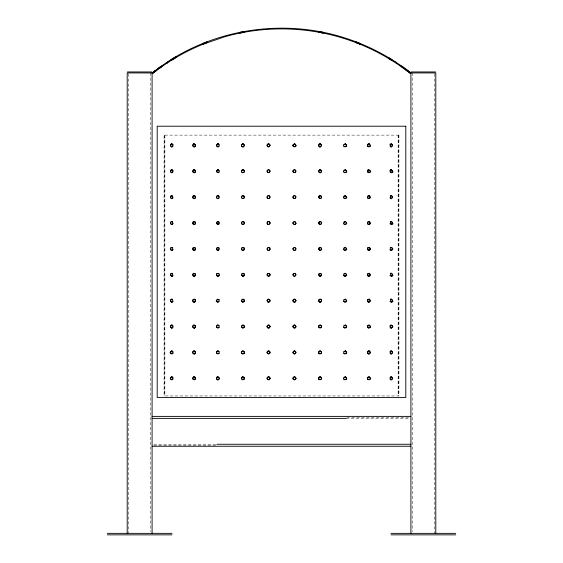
<?xml version="1.0" encoding="UTF-8"?>
<svg xmlns="http://www.w3.org/2000/svg" width="563" height="563" viewBox="0 0 563 563"><rect width="100%" height="100%" fill="white"/><g stroke="black" fill="none" stroke-linecap="round" stroke-linejoin="round"><path stroke-width="0.42" stroke-dasharray="2.81 2.11" d="M346.794 417.38L409.16 417.38M346.203 418.379L409.16 418.379M153.84 444.263L216.206 444.263M153.84 445.256L216.206 445.256M434.207 73.823L434.207 533.358M412.503 72.944L412.503 531.599M398.527 135.127L398.527 395.944M398.125 135.127L398.125 395.944M164.875 135.127L164.875 395.944M164.473 135.127L164.473 395.944M150.497 72.944L150.497 531.599M128.793 73.823L128.793 533.358M398.921 135.127L164.079 135.127L164.079 395.944L398.921 395.944L398.921 135.127"/><path stroke-width="0.84" d="M268.832 143.917L270.043 145.078L269.149 146.767M268.832 169.794L270.043 170.962L269.149 172.644M270.043 223.328L269.825 222.202L268.832 221.562M270.043 249.205C270.156 245.32 264.631 249.078 268.284 250.373M270.043 275.089L269.825 273.963L268.832 273.329M270.043 300.973L269.825 299.847L268.832 299.206M270.043 326.857L269.825 325.731L268.832 325.09M270.043 352.741L269.825 351.615L268.832 350.974M270.043 378.618L269.825 377.499L268.832 376.858M294.716 143.917C299.762 148.583 288.277 146.408 294.766 143.917M295.04 221.646C298.981 226.671 288.615 223.546 294.716 221.562M295.04 299.291L295.962 300.677C295.997 302.43 293.246 302.697 292.957 300.973M295.962 300.677L294.991 302.057M295.04 376.936L295.962 378.322C295.997 380.081 293.246 380.342 292.957 378.618M295.962 378.322C295.969 380.222 292.943 380.25 292.929 378.322L293.597 377.076L294.716 376.858M270.029 145.381L269.36 146.626L268.234 146.844M270.029 171.265C269.586 174.783 264.913 170.955 268.234 169.794M270.029 223.025L269.149 224.412M270.029 274.793C269.677 278.333 264.856 274.47 268.234 273.329M270.029 326.554L269.149 327.94M270.029 378.322L269.149 379.708M268.832 146.844C266.961 147.302 266.348 144.219 268.234 143.917M267.094 145.381L267.763 144.135L268.882 143.917M267.038 171.265L267.763 170.012L268.882 169.794M268.284 198.612C266.7 198.443 266.665 195.91 268.234 195.678M267.094 197.149L267.763 195.896L268.882 195.678M268.284 224.496C266.721 224.334 266.672 221.787 268.234 221.562M267.066 300.375C266.806 303.936 272.232 301.078 269.107 299.291M269.916 327.131C269.297 328.771 266.686 327.969 267.066 326.259M269.107 351.059C272.802 354.796 263.956 353.937 268.234 350.974M269.916 378.899C268.769 381.44 265.447 378.083 267.96 376.936M294.118 172.728C292.232 172.44 292.88 169.343 294.716 169.794M294.118 198.612C292.232 198.324 292.88 195.22 294.716 195.678M294.118 250.373L292.929 248.909L294.118 247.446M294.766 302.141C292.901 302.605 292.197 299.446 294.168 299.206M292.971 300.677L293.893 299.291M295.934 326.857C294.984 330.052 290.951 325.956 294.168 325.09M292.971 326.561L293.893 325.175M153.981 72.416L152.552 73.535L153.291 72.951M267.122 222.73L267.763 221.78L268.882 221.562M292.957 145.085L294.168 143.917M295.934 145.676L294.991 146.767M267.122 248.614L268.284 247.446M292.957 170.962L294.168 169.794M292.957 196.846L294.168 195.678M267.96 299.291L267.094 300.677L268.009 302.057M295.934 223.328L294.991 224.412M267.122 326.259L267.96 325.175M292.957 248.614L294.47 247.417L295.934 248.614M295.934 249.205C295.674 250.922 292.88 250.655 292.971 248.909M267.122 352.142L267.763 351.192L268.882 350.974M292.957 274.498L293.597 273.548L294.716 273.329M267.122 378.026L268.234 376.858M292.957 352.142L293.597 351.192L294.716 350.974M295.934 352.741L294.421 353.93L292.957 352.741M292.957 378.026L294.168 376.858M153.495 71.895L152.087 72.944L127.203 72.944L127.203 533.358M173.123 145.951C170.814 149.512 168.773 142.411 172.658 144.135M173.123 171.835C170.814 175.396 168.773 168.295 172.658 170.012M173.123 197.719C170.779 201.265 168.801 194.172 172.658 195.896M173.123 223.602C170.814 227.156 168.773 220.056 172.658 221.78M173.123 249.486C171.469 252.674 168.52 247.248 171.975 247.417M173.123 275.363C171.433 278.551 168.541 273.125 171.975 273.301M173.123 301.247C171.469 304.442 168.52 299.016 171.975 299.185M173.123 327.131C171.469 330.326 168.52 324.893 171.975 325.062M173.123 353.015L172.447 353.824M173.123 378.899L172.447 379.708M389.885 144.804L390.152 144.325M389.885 170.688L390.152 170.209M389.885 325.984L390.553 325.175M389.885 351.868L390.553 351.059M389.885 377.752C391.179 374.93 393.776 379.49 391.025 379.814M195.354 146.204L195.185 144.325L193.637 143.917M195.354 172.088L195.185 170.209L193.637 169.794M195.354 197.972L195.354 196.318M195.354 223.856L195.354 222.202M195.354 249.733L195.354 248.086M195.354 275.617L195.354 273.963M195.354 301.501L195.354 299.847M195.354 327.385L195.354 325.731M195.354 353.268L195.354 351.615M195.354 379.145L195.354 377.499M367.646 196.318L367.646 197.972M367.646 222.202L367.646 223.856M367.646 248.086L367.646 249.733M367.646 273.963L367.646 275.617M367.646 299.847L367.646 301.501M367.646 325.731L367.646 327.385M367.646 351.615L367.646 353.268M367.646 377.499L367.646 379.145M244.194 301.501L244.194 299.847M244.194 327.385L244.194 325.731M318.806 196.318L318.806 197.972L320.467 198.612M244.194 353.268L244.194 351.615M318.806 222.202L318.806 223.856L320.467 224.496M244.194 379.145L244.194 377.499M318.806 248.086L318.806 249.733L320.467 250.373M318.806 273.963L318.806 275.617L320.467 276.257M318.806 299.847L318.806 301.501M318.806 325.731L318.806 327.385M318.806 351.615L318.806 353.268M318.806 377.499L318.806 379.145M267.2 300.1L268.234 299.206M267.2 325.984L268.234 325.09M269.916 223.602L268.234 224.496M269.916 249.486L269.149 250.296M269.916 275.363L268.53 276.285M269.916 301.247L269.149 302.057M269.916 353.015L269.149 353.824M343.775 144.55L345.196 143.889M343.775 170.434L345.196 169.773M343.775 196.318L345.196 195.65M343.775 222.202L345.196 221.533M343.775 248.086L344.676 247.446M343.775 273.963L344.676 273.329M343.775 299.847L345.196 299.185M343.775 325.731L345.478 325.09C347.688 326.125 345.218 329.489 343.775 327.385M343.775 351.615L345.478 350.974M343.775 377.499L345.196 376.83M219.225 146.204L217.522 146.844M219.225 172.088L217.522 172.728M219.225 197.972L217.522 198.612M219.225 223.856L217.522 224.496M219.225 249.733L217.522 250.373M219.225 275.617C217.832 277.735 214.918 274.54 217.262 273.407M219.225 301.501L218.585 302.057M219.225 327.385C217.825 329.524 214.918 326.301 217.262 325.175M219.225 353.268L218.585 353.824M219.225 379.145L218.585 379.708M195.185 146.436C193.186 148.484 191.202 144.022 193.975 143.917M195.185 172.32C193.186 174.361 191.202 169.906 193.975 169.794M195.185 198.204C191.948 200.59 191.962 193.7 195.185 196.086M195.185 224.081L194.749 224.412M195.185 249.965L194.749 250.296M195.185 275.849L194.749 276.18M195.185 301.733L194.749 302.057M195.185 327.617L194.749 327.94M195.185 353.494L194.749 353.824M367.815 196.086C371.017 193.735 371.066 200.576 367.815 198.204M195.185 379.378L194.749 379.708M367.815 221.97C370.236 219.809 371.671 225.172 368.498 224.496M367.815 247.854C369.694 246.01 371.242 250.303 368.758 250.401M367.815 273.738C370.236 271.577 371.671 276.94 368.498 276.257M367.815 299.622C370.236 297.454 371.671 302.817 368.498 302.141M367.815 325.498L368.251 325.175M367.815 351.382L368.251 351.059M367.815 377.266L368.251 376.936M318.996 196.086L320.171 195.65M318.996 221.97L320.171 221.533M244.004 301.733L243.533 302.057M318.996 247.854L320.171 247.417M244.004 327.617L243.533 327.94M318.996 273.738L320.171 273.301M244.004 353.494L243.533 353.824M318.996 299.622L320.171 299.185M244.004 379.378L243.533 379.708M318.996 325.498L320.171 325.062M318.996 351.382L320.171 350.946M318.996 377.266L320.171 376.83M152.833 72.367L152.087 72.944L152.087 533.358M153.446 71.888L154.403 71.149M153.903 72.479L156.092 70.811M154.41 72.092L154.86 71.74M154.29 71.241L156.43 69.622M154.888 70.783L155.36 70.424M155.691 71.114L158.013 69.376M156.345 70.614L156.873 70.22M156.303 69.713L157.577 68.777M157.478 68.841L160.49 66.666M157.922 69.446C172.595 58.658 188.682 49.804 205.643 43.175M159.209 68.51L159.899 68.01M158.773 67.905L167.408 61.972M160.251 67.757L160.927 67.278M160.814 66.441L161.461 65.984M161.243 67.053L161.891 66.596M166.212 63.654L167.816 62.599M390.342 144.135C393.586 142.735 391.764 149.237 389.885 145.951M390.342 170.012C392.221 168.773 393.108 172.672 391.025 172.757M390.342 195.896C393.586 194.502 391.764 200.998 389.885 197.719M390.342 221.78C392.221 220.534 393.108 224.44 391.025 224.517M390.342 247.664L390.778 247.446M390.342 273.548L390.778 273.329M390.342 299.425L390.778 299.206M172.025 198.528L172.771 196.846L171.553 195.65M172.025 276.18L172.771 274.491L171.553 273.301M167.408 61.972C220.422 27.052 289.635 18.53 349.546 39.516M170.885 59.762L176.022 56.666M171.279 60.396L176.402 57.313M193.728 143.994L192.933 145.676L194.242 146.873M193.728 169.878L192.933 171.56L194.242 172.757M193.728 221.646L192.933 223.328L194.242 224.517M193.728 247.523L192.933 249.205L194.242 250.401M193.728 273.407L192.933 275.089L194.242 276.285M193.391 299.291C191.8 300.023 192.764 302.739 194.502 302.141M193.391 325.175C191.8 325.907 192.764 328.623 194.502 328.025M193.391 351.059C191.8 351.791 192.764 354.507 194.502 353.909M193.391 376.936C190.076 381.031 198.387 379.293 193.904 376.83M217.508 169.878L216.635 171.265L217.508 172.644M217.262 195.762C215.608 196.459 216.565 199.161 218.324 198.612M217.262 221.646C213.778 224.947 221.843 224.968 218.345 221.646M217.262 247.523C215.608 248.227 216.565 250.929 218.324 250.373M217.262 351.059C213.785 354.803 222.209 354 218.085 350.974M217.262 376.936C215.72 377.541 216.431 380.173 218.085 379.786M218.345 146.767L219.218 145.381L218.345 143.994M218.345 198.528L219.218 197.141L218.345 195.762M218.345 250.296L219.19 248.614L217.804 247.417M320.586 146.767L321.459 145.078L320.319 143.917M320.586 172.644L321.459 170.962L320.319 169.794M320.586 198.528L321.487 197.141L320.586 195.762M320.586 224.412L321.487 223.025L320.586 221.646M320.586 250.296L321.487 248.909L320.586 247.523M320.586 276.18L321.459 274.491L320.023 273.301M243.533 172.644C245.06 172.074 244.455 169.547 242.829 169.773M243.533 198.528L244.328 197.719L244.194 196.318M243.533 224.412L244.328 223.602L244.194 222.202M243.533 250.296L244.328 249.486L244.194 248.086M242.266 299.291C238.663 303 247.375 302.197 243.117 299.206M242.266 325.175C238.663 328.883 247.375 328.081 243.117 325.09M242.266 376.936C238.663 380.651 247.375 379.842 243.117 376.858M243.392 146.767L244.265 145.078L243.117 143.917M294.991 172.644L295.962 171.265L295.04 169.878M269.149 198.528L270.043 196.846L268.832 195.678M294.991 198.528L295.962 197.141L295.04 195.762M294.991 250.296L295.962 248.909L295.04 247.523M294.991 276.18L295.962 274.793L295.04 273.407M294.991 353.824L295.962 352.438L295.04 351.059M202.434 43.654L206.959 41.873M202.715 44.35L225.066 36.672M206.171 42.978L207.226 42.57M171.729 143.917C170.322 144.29 170.469 146.795 171.975 146.873M171.729 169.794C170.322 170.174 170.469 172.679 171.975 172.757M171.729 195.678C170.195 196.072 170.561 198.894 172.222 198.612M171.729 221.562C170.322 221.942 170.469 224.447 171.975 224.517M171.729 247.446C170.322 247.826 170.469 250.331 171.975 250.401M171.729 273.329C170.195 273.717 170.561 276.546 172.222 276.257M171.729 299.206C170.322 299.586 170.469 302.092 171.975 302.169M171.729 325.09C170.322 325.47 170.469 327.976 171.975 328.053M171.729 350.974C170.322 351.354 170.469 353.86 171.975 353.93M171.729 376.858C170.322 377.238 170.469 379.743 171.975 379.814M171.799 146.844C173.221 146.471 173.066 143.959 171.553 143.889M171.799 172.728C173.221 172.355 173.066 169.836 171.553 169.773M171.799 224.496C173.221 224.116 173.066 221.604 171.553 221.533M171.799 250.373C173.221 250 173.066 247.488 171.553 247.417M171.799 302.141C173.221 301.768 173.066 299.249 171.553 299.185M171.799 328.025C173.221 327.652 173.066 325.132 171.553 325.062M193.975 195.678C192.447 196.008 192.645 198.633 194.242 198.64M193.975 221.562C191.786 221.505 192.419 225.228 194.502 224.496M193.975 247.446C191.786 247.382 192.419 251.105 194.502 250.373M193.975 273.329C191.786 273.266 192.419 276.989 194.502 276.257M194.172 146.844C195.713 146.521 195.509 143.889 193.904 143.889M194.172 172.728C195.713 172.398 195.509 169.773 193.904 169.773M194.172 198.612C195.713 198.282 195.509 195.657 193.904 195.65M194.172 224.496C195.713 224.165 195.509 221.541 193.904 221.533M194.172 250.373C195.713 250.049 195.509 247.417 193.904 247.417M194.172 276.257C195.713 275.933 195.509 273.301 193.904 273.301M194.172 302.141C195.713 301.81 195.509 299.185 193.904 299.185M194.172 328.025C195.713 327.694 195.509 325.069 193.904 325.062M194.172 353.909C195.713 353.578 195.509 350.953 193.904 350.946M217.768 143.917L216.664 145.085L217.508 146.767M217.768 169.794C213.131 172.25 221.85 173.89 218.345 169.878M217.768 299.206L216.664 300.375L217.508 302.057M344.915 221.562C340.277 225.643 350.475 224.736 345.232 221.562M345.196 247.417C339.714 250.978 350.615 251.14 345.232 247.446M345.196 273.301C339.714 276.862 350.615 277.024 345.232 273.329M242.681 143.917L241.752 144.55L241.464 145.951L242.266 146.767L243.265 146.844M242.681 169.794L241.752 170.434L241.464 171.835L242.681 172.728M242.681 195.678L241.752 196.318L241.464 197.719L242.681 198.612M242.681 221.562L241.541 222.73L242.414 224.412M242.681 247.446L241.541 248.614L242.414 250.296M242.681 273.329L241.513 274.793L242.681 276.257M242.533 350.974C237.846 354.606 247.819 354.669 243.117 350.974M242.533 376.858L241.513 378.322L242.414 379.708M319.883 169.794L318.707 171.265L319.883 172.728M319.883 195.678L318.707 197.149L319.883 198.612M319.883 221.562L318.707 223.025L319.883 224.496M319.883 247.446L318.707 248.909L319.883 250.373M319.883 273.329L318.707 274.793L319.883 276.257M319.883 299.206L318.707 300.677L319.883 302.141M319.883 325.09C315.632 328.053 324.351 328.905 320.734 325.175M319.883 350.974C315.146 355.183 325.47 353.986 320.023 350.946M319.883 376.858C315.146 381.067 325.47 379.87 320.023 376.83M294.168 350.974L292.929 352.438L293.64 353.691L294.766 353.909M294.168 221.562L292.971 223.025L294.118 224.496M294.168 273.329L292.929 274.793L294.118 276.257M225.066 36.672C261.739 26.32 301.261 26.32 337.934 36.672M239.5 32.408L244.426 31.458M239.648 33.14L244.56 32.197M391.025 250.401C392.65 250.338 392.65 247.488 391.025 247.417M391.025 276.285C392.65 276.215 392.65 273.365 391.025 273.301M391.025 302.169C392.65 302.099 392.65 299.249 391.025 299.185M171.975 350.946C165.979 353.655 176.543 355.401 171.553 350.946M391.025 328.053C392.65 327.983 392.65 325.132 391.025 325.062M391.025 353.93C392.65 353.867 392.65 351.016 391.025 350.946M368.758 146.873L370.067 145.676L369.272 143.994M368.758 172.757C372.819 171.3 366.372 167.704 367.646 172.088M368.758 198.64L370.067 197.444L369.272 195.762M193.637 221.562L195.185 221.97M368.758 224.517L370.067 223.328L369.272 221.646M193.637 247.446L195.185 247.854M193.637 273.329L195.185 273.738M368.758 276.285L370.067 275.089L369.272 273.407M368.758 302.169L370.067 300.973L369.272 299.291M368.498 325.09C375.563 328.081 363.065 329.165 369.363 325.09M368.498 350.974C371.01 350.256 370.954 354.641 368.498 353.909M368.758 353.93L370.067 352.741L369.272 351.059M194.502 379.786C192.286 380.18 192.63 376.218 194.502 376.858M368.498 376.858C375.563 379.842 363.065 380.933 369.363 376.858M218.324 146.844C214.862 147.415 216.966 141.813 219.225 144.55M217.522 169.794L219.225 170.434M218.043 221.533L216.664 222.73L217.508 224.412M218.043 247.417L216.664 248.614L217.508 250.296M217.522 276.257C223.222 274.406 213.806 271.176 217.508 276.18M218.043 302.169C222.258 296.975 212.835 300.22 217.522 302.141M218.043 325.062L217.522 325.09C214.074 328.813 222.068 328.004 218.085 325.09M345.196 325.062C339.714 328.623 350.615 328.792 345.232 325.09M218.043 350.946C216.291 350.819 216.164 353.986 218.043 353.93M345.196 350.946C339.714 354.507 350.615 354.669 345.232 350.974M242.977 143.889L241.787 144.325L241.386 145.676M320.171 143.889C318.081 143.825 318.426 147.316 320.467 146.844M242.977 169.773L241.787 170.209L241.386 171.56M320.171 169.773C317.898 169.54 318.257 173.355 320.467 172.728M320.023 172.757C322.113 172.996 322.092 169.519 320.023 169.773M242.977 195.65L241.787 196.086L241.386 197.444M320.023 198.64C321.916 198.887 322.212 195.762 320.319 195.678M242.977 221.533C241.091 221.273 240.781 224.412 242.681 224.496M320.023 224.517C321.916 224.771 322.212 221.646 320.319 221.562M242.977 247.417C241.091 247.157 240.781 250.296 242.681 250.373M320.023 250.401C321.916 250.655 322.212 247.53 320.319 247.446M242.977 273.301C238.262 274.47 245.482 278.601 244.194 273.963M320.023 276.285C321.67 276.496 322.261 273.984 320.734 273.407M242.977 299.185L241.541 300.375L242.414 302.057M320.023 302.169C321.93 302.247 321.895 299.087 320.023 299.185M242.977 325.062L241.541 326.259L242.414 327.94M242.681 376.858L244.004 377.266M292.971 171.265C293.393 174.741 298.031 171.018 294.766 169.794M268.234 198.612C269.93 199.049 270.754 196.353 269.107 195.762M292.971 197.149C293.393 200.625 298.031 196.895 294.766 195.678M268.234 250.373C269.937 250.809 270.761 248.135 269.107 247.523M242.829 276.285C244.546 276.363 244.814 273.597 243.117 273.329M292.957 275.089C293.907 278.185 297.813 274.371 294.766 273.329M268.284 299.206L268.882 299.206M243.117 302.141L242.533 302.141M294.118 299.206L294.716 299.206M268.284 325.09L268.882 325.09M243.117 328.025L242.533 328.025M294.118 325.09L294.716 325.09M243.117 353.909L242.533 353.909M320.178 353.93L321.614 352.741L320.734 351.059M268.284 376.858L268.882 376.858M243.117 379.786L242.533 379.786M320.178 379.814L321.614 378.618L320.734 376.936M294.766 146.844L293.64 146.626L292.971 145.381M268.832 302.141L268.234 302.141M268.832 328.025L267.756 327.807L267.038 326.561M268.832 353.909L268.234 353.909M268.832 379.786L267.756 379.568L267.038 378.322M127.449 71.951L151.841 71.951M411.159 71.951L435.551 71.951M409.815 72.092L410.913 72.944L435.797 72.944L435.797 533.358M152.087 416.388L410.913 416.388M152.087 418.379L346.203 418.379M216.79 444.263L410.913 444.263M152.087 446.255L410.913 446.255M107.294 533.358L171.996 533.358M391.004 533.358L455.706 533.358M107.294 534.85L171.996 534.85M391.004 534.85L455.706 534.85M268.882 273.329L267.531 273.738L267.066 275.089M242.829 143.889C245.095 143.664 244.75 147.464 242.533 146.844M242.533 172.728C244.37 173.2 244.996 170.103 243.117 169.794M320.023 195.65L320.467 195.678M242.829 195.65L244.004 196.086M242.533 198.612C244.37 199.084 244.996 195.98 243.117 195.678M320.023 221.533L320.467 221.562M242.829 221.533L244.004 221.97M242.533 224.496C244.37 224.968 244.996 221.864 243.117 221.562M320.023 247.417L320.467 247.446M242.829 247.417L244.004 247.854M242.533 250.373C244.37 250.852 244.996 247.748 243.117 247.446M242.829 273.301L244.004 273.738M242.829 299.185L244.004 299.622M320.023 325.062C322.733 325.111 321.009 329.531 318.996 327.617M242.829 325.062L244.004 325.498M345.478 143.917C339.2 146.823 350.728 148.153 345.232 143.917M217.804 143.889L218.324 143.917M345.478 169.794C339.2 172.707 350.728 174.037 345.232 169.794M217.804 169.773L218.324 169.794M345.478 195.678C339.2 198.591 350.728 199.921 345.232 195.678M217.804 195.65L218.324 195.678M344.957 221.533L345.478 221.562M217.804 221.533L218.324 221.562M344.957 247.417L345.478 247.446M344.957 273.301L345.478 273.329M345.478 299.206C339.2 302.12 350.728 303.45 345.232 299.206M217.804 299.185L219.225 299.847M217.804 325.062L219.225 325.731M217.804 350.946L219.225 351.615M345.478 376.858C339.2 379.772 350.728 381.102 345.232 376.858M217.804 376.83L219.225 377.499M369.363 143.917C367.611 143.551 367.139 146.493 368.828 146.844M369.363 195.678C367.611 195.319 367.139 198.26 368.828 198.612M369.363 221.562C367.611 221.196 367.139 224.137 368.828 224.496M369.363 273.329C367.611 272.964 367.139 275.905 368.828 276.257M369.363 299.206C367.611 298.847 367.139 301.789 368.828 302.141M369.363 350.974C367.611 350.608 367.139 353.55 368.828 353.909M368.498 250.373C375.014 248.628 364.388 245.116 368.828 250.373M194.242 302.169C191.73 301.972 193.362 297.665 195.185 299.622M368.498 328.025C370.102 328.356 370.7 325.787 369.272 325.175M194.242 328.053C191.73 327.856 193.362 323.549 195.185 325.498M194.502 350.974C192.799 350.369 192.208 353.895 194.242 353.93M368.498 379.786C370.102 380.124 370.7 377.548 369.272 376.936M171.553 376.83C173.65 376.907 172.757 380.813 170.87 379.568C168.921 378.019 172.201 375.38 173.115 377.745M390.778 250.373C396.781 249.247 387.696 244.659 390.968 250.296M390.778 328.025C396.781 326.899 387.696 322.31 390.968 327.94M318.574 31.458L323.5 32.408M318.44 32.197L323.352 33.14M337.934 36.672C360.728 43.077 382.418 53.401 401.757 67.053M268.284 172.728L267.122 171.56M294.766 221.562L295.906 223.025M268.284 276.257L267.2 275.363M294.766 299.206L295.934 300.375M294.766 325.09L295.934 326.259M294.766 350.974L295.934 352.142M294.766 376.858L295.934 378.026M319.735 353.909L318.996 353.494M319.735 379.786L318.996 379.378M218.085 221.562L219.225 222.202M218.324 247.446L219.225 248.086M218.324 273.329L219.225 273.963M368.828 172.728C364.662 165.888 375.683 173.2 367.815 172.32M349.546 39.516C365.732 45.082 381.235 52.64 395.592 61.972M391.201 172.728C387.823 164.607 397.577 175.206 389.885 171.835M391.201 224.496C387.823 216.375 397.577 226.973 389.885 223.602M391.201 250.373L389.885 249.486M391.201 276.257C387.823 268.136 397.577 278.734 389.885 275.363M391.201 302.141C387.823 294.02 397.577 304.618 389.885 301.247M172.222 247.446L172.658 247.664M391.201 328.025L389.885 327.131M172.222 273.329L172.658 273.548M172.222 299.206L172.658 299.425M172.222 325.09L173.115 325.984M356.041 41.873L360.566 43.654M355.774 42.57L360.285 44.35M269.107 143.994L270.001 145.078M269.107 169.878L270.001 170.962M269.107 221.646L270.001 222.73M269.107 273.407L270.001 274.491M295.04 325.175L295.962 326.554C295.927 328.292 293.302 328.56 292.957 326.857M269.107 325.175L270.001 326.259M269.107 376.936L270.001 378.026M294.991 143.994L295.906 145.381M268.009 146.767L267.122 145.676M268.009 198.528L267.122 197.444M268.009 224.412L267.2 223.602M268.009 250.296L267.2 249.486M268.009 353.824L267.038 352.438M320.734 299.291C322.923 300.227 320.629 303.443 318.996 301.733M242.414 146.767L241.618 145.951M242.414 172.644L241.618 171.835M242.414 198.528L241.618 197.719M242.414 353.824C240.302 352.98 242.4 349.707 244.004 351.382M345.492 143.994C347.716 144.958 345.161 148.315 343.775 146.204M345.492 169.878C347.716 170.842 345.161 174.199 343.775 172.088M345.492 195.762C347.716 196.726 345.161 200.083 343.775 197.972M345.492 221.646C347.716 222.61 345.161 225.967 343.775 223.856M345.492 247.523C347.716 248.494 345.161 251.851 343.775 249.733M217.508 198.528C215.319 197.55 217.79 194.151 219.225 196.318M345.492 273.407C347.716 274.371 345.161 277.728 343.775 275.617M345.492 299.291C347.716 300.255 345.161 303.612 343.775 301.501M345.492 351.059C347.716 352.023 345.161 355.38 343.775 353.268M345.492 376.936C347.716 377.907 345.161 381.264 343.775 379.145M388.639 57.644L392.115 59.762M388.252 58.285L391.721 60.396M368.251 224.412L367.815 224.081M368.251 250.296L367.815 249.965M368.251 276.18L367.815 275.849M368.251 302.057L367.815 301.733M368.251 327.94L367.815 327.617M368.251 353.824L367.815 353.494M368.251 379.708L367.815 379.378M194.749 351.059L195.185 351.382M194.749 376.936L195.185 377.266M390.553 353.824L389.885 353.015M390.553 379.708L389.885 378.899M172.447 351.059L173.115 351.868M395.592 61.972L402.186 66.441M401.539 65.984L410.286 72.458M401.109 66.596L403.741 68.468M402.51 66.666L402.862 66.927M402.995 67.018L404.178 67.863M403.101 68.01L407.309 71.114M405.423 68.777L407.612 70.403M404.987 69.376L406.655 70.614M407.098 70.952L409.829 73.042M407.865 70.593L409.646 71.958M408.14 71.74L408.59 72.092M409.709 72.951L410.448 73.535M367.815 146.436C374.149 148.287 367.182 139.758 367.646 146.204M172.848 144.325L173.115 144.804M172.848 170.209L173.115 170.688M410.913 72.944L410.913 533.358M392.678 145.381C389.645 151.074 389.645 139.687 392.678 145.381M392.678 197.141C389.645 202.835 389.645 191.455 392.678 197.141M392.678 352.438C389.645 358.131 389.645 346.752 392.678 352.438M392.678 378.322C389.645 384.015 389.645 372.629 392.678 378.322M219.218 378.322C216.213 383.98 215.911 372.678 219.218 378.322M321.642 145.381C317.863 151.201 317.877 139.547 321.642 145.381M405.803 126.218L157.197 126.218L157.197 397.485L405.803 397.485L405.803 126.218"/></g></svg>
